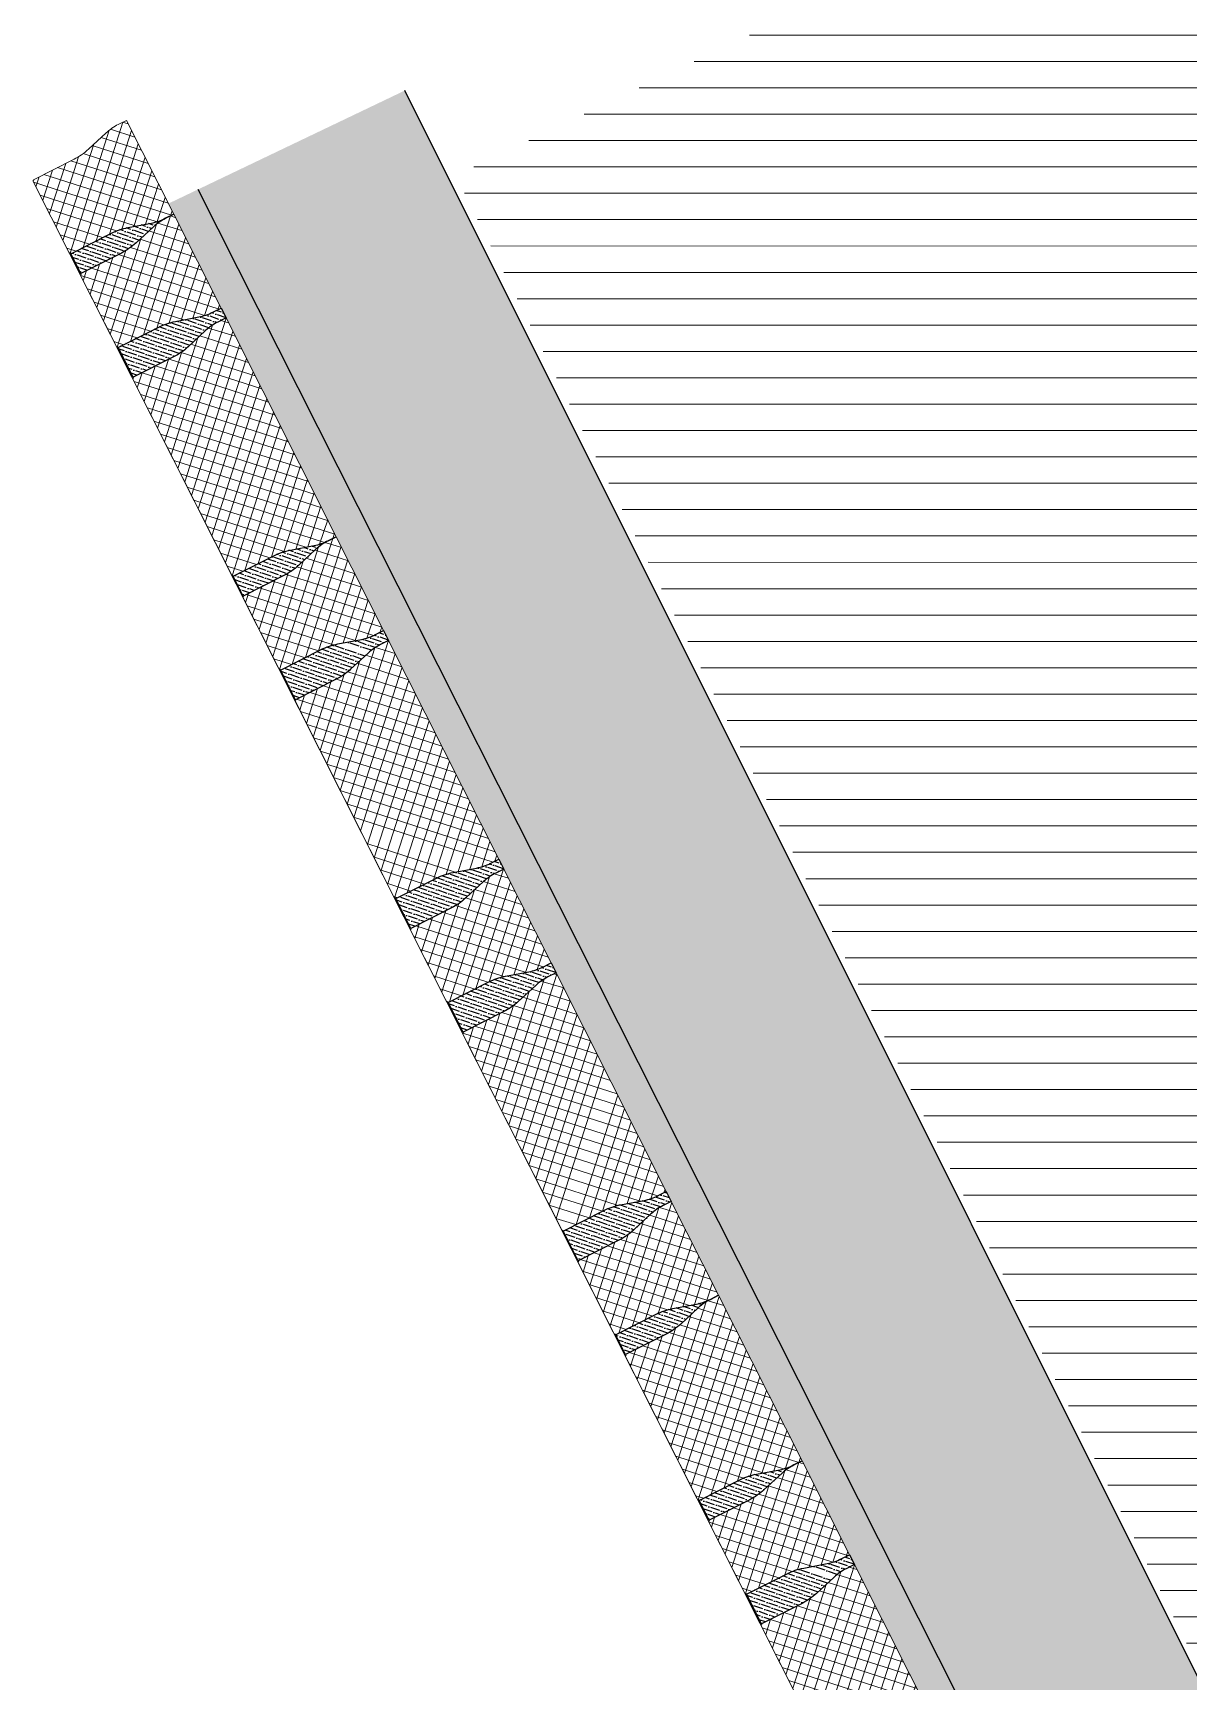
# Model space of a CAD drawing. Header units: metres. Extents: x 678805 to 1359287, y 2747329 to 5497370.
# Drawn here: x 679472.18 to 679473.224, y 2747461.242 to 2747462.731 of the extents above; entities that cross this region are included whole.
import ezdxf

# ---------------------------------------------------------------- set-up
doc = ezdxf.new("R2010")
doc.units = ezdxf.units.M
doc.layers.add('02-L-Waterfeatures 01', color=7, linetype='Continuous', true_color=0x4da6ff)
doc.layers.add('XREF_MON_WATERFEATURE$0$EIT_3 TR sorra', color=7, linetype='Continuous', true_color=0xd8ceb0)
doc.layers.add('XREF_MON_WATERFEATURE$0$-aux', color=50, linetype='Continuous', plot=False)
doc.layers.add('XREF_MON_WATERFEATURE$0$00_Aux', color=6, linetype='Continuous', plot=False)
for name, color, linetype, lineweight in [('XREF_MON_WATERFEATURE$0$02-L-seccionat', 6, 'Continuous', 5), ('XREF_MON_WATERFEATURE$0$3-TR Formigó', 252, 'Continuous', 0), ('XREF_MON_WATERFEATURE$0$3-TR terra compactada', 45, 'Continuous', 0)]:
    doc.layers.add(name, color=color, linetype=linetype, lineweight=lineweight)
doc.layers.add('XREF_MON_WATERFEATURE$0$3-TR tot_u', color=7, linetype='Continuous', lineweight=5, true_color=0x787878)
pattern_1 = [(45.62835957409077, (4.446994476951659, -70.78342585964128), (0.001737188201121671, 0.006656422095088779), [0.00853281250000006, -0.001706562500000013, 0, -0.001706562500000013])]
pattern_2 = [(46.64256028434324, (-13.61517175892368, 29.9016847894527), (-0.006925483204035271, 0.006539365977724854), []), (136.6425602843432, (-13.61517175892368, 29.9016847894527), (-0.006539365977724854, -0.00692548320403527), [])]
pattern_3 = [(45.62835957409077, (5.707773546222597, -70.7571079172194), (0.001737188201121671, 0.006656422095088779), [0.00853281250000006, -0.001706562500000013, 0, -0.001706562500000013])]
pattern_4 = [(46.64256028434324, (-12.35439269151539, 29.92800273234025), (-0.006925483204035271, 0.006539365977724854), []), (136.6425602843432, (-12.35439269151539, 29.92800273234025), (-0.006539365977724854, -0.00692548320403527), [])]
pattern_5 = [(45.62835957409077, (5.381644763518125, -70.76391550479457), (0.001737188201121671, 0.006656422095088779), [0.00853281250000006, -0.001706562500000013, 0, -0.001706562500000013])]

# ---------------------------------------------------------------- blocks, each defined once
blk = doc.blocks.new('XREF_MON_WATERFEATURE$0$View P3')
at = {"layer": 'XREF_MON_WATERFEATURE$0$3-TR Formigó'}
h = blk.add_hatch(dxfattribs=at)
h.set_pattern_fill('ANSI37', color=256, scale=0.002999999999999995, angle=-16.63348232587779, style=0)
h.set_pattern_definition(pattern_4)
edge = h.paths.add_edge_path()
edge.add_line((33.39829118270427, 0.0530578731559217), (33.3981201434508, 0.06125186663120985))
edge.add_arc((33.34971313131973, 0.06024142121896148), 0.04841755810819959, 1.195815851060881, 17.19483497744947)
edge.add_line((33.39596666675061, 0.07455471297726035), (33.38958849571645, 0.0951658277772367))
edge.add_arc((33.44417901802808, 0.1120590176433325), 0.05714459814255105, 181.1958091791368, 197.1948283054196, ccw=False)
edge.add_line((33.38704686565325, 0.1108664507046342), (33.38618860673159, 0.1519827670417726))
edge.add_line((33.38618860626593, 0.1519827670417726), (33.38539157481864, 0.1519661305937916))
edge.add_line((33.3853915752843, 0.1519661308266222), (33.38537395885214, 0.152810022002086))
edge.add_line((33.38537395978346, 0.1528100217692554), (33.18584597529843, 0.1486450922675431))
edge.add_line((33.18584597436711, 0.1486450922675431), (33.18586358893663, 0.1478011994622648))
edge.add_line((33.1858635880053, 0.1478011994622648), (33.185066557955, 0.1477845655754209))
edge.add_line((33.185066557955, 0.1477845655754209), (33.18592481687665, 0.1066682462114841))
edge.add_arc((33.12879266915843, 0.105475673917681), 0.05714459434558003, -14.803204690609618, 1.1958144356726166, ccw=False)
edge.add_line((33.18404058273882, 0.0908752391114831), (33.17852806299925, 0.07001591427251697))
edge.add_arc((33.22533859638497, 0.05764523893594742), 0.04841755507899834, 165.1967976620946, 181.1958167884833)
edge.add_line((33.17693158658221, 0.05663479235954583), (33.17710262676701, 0.04844079888425767))
edge.add_line((33.17710262630135, 0.04844079911708832), (33.39829118270427, 0.0530578731559217))
h = blk.add_hatch(dxfattribs=at)
h.set_pattern_fill('ANSI37', color=256, scale=0.002999999999999995, angle=-16.63348232587779, style=0)
h.set_pattern_definition(pattern_4)
edge = h.paths.add_edge_path()
edge.add_line((33.50323140760884, 0.05524838692508638), (33.50306036835536, 0.06344238040037453))
edge.add_arc((33.4546533501707, 0.0624319352209568), 0.04841756306287881, 1.195814901919702, 17.19483402830773)
edge.add_line((33.50090689072385, 0.07674522791057825), (33.49452872015536, 0.09735634247772396))
edge.add_arc((33.54911923827603, 0.1142495339736342), 0.05714459345522763, 181.1958116392547, 197.194830765538, ccw=False)
edge.add_line((33.49198709009215, 0.1130569642409682), (33.49112883210182, 0.1541732805781066))
edge.add_line((33.49112883256748, 0.1541732805781066), (33.49033179972321, 0.154156643897295))
edge.add_line((33.49033179972321, 0.154156643897295), (33.49031418515369, 0.1550005367025733))
edge.add_line((33.49031418468803, 0.1550005367025733), (33.41703235358, 0.1534708573017269))
edge.add_line((33.41703235404566, 0.1534708570688963), (33.41704996861517, 0.1526269644964486))
edge.add_line((33.41704996861517, 0.1526269647292793), (33.41625293716788, 0.1526103308424354))
edge.add_line((33.41625293716788, 0.1526103308424354), (33.41711119702086, 0.1114940103143454))
edge.add_arc((33.35997905768454, 0.11030144081451), 0.05714458457611724, -14.803207548653575, 1.1958115776296268, ccw=False)
edge.add_line((33.4152269619517, 0.09570100624114275), (33.40971444221213, 0.07484168000519276))
edge.add_arc((33.45652497094125, 0.06247100699692965), 0.04841755072760339, 165.1967990416271, 181.1958181680151)
edge.add_line((33.40811796719208, 0.06146055925637484), (33.40828900877386, 0.05326656578108668))
edge.add_line((33.40828900691122, 0.05326656578108668), (33.50323140760884, 0.05524838692508636))
h = blk.add_hatch(dxfattribs=at)
h.set_pattern_fill('ANSI37', color=256, scale=0.002999999999999995, angle=-16.63348232587779, style=0)
h.set_pattern_definition([(46.64256028434324, (-12.25945028616115, 29.92998455278575), (-0.006925483204035271, 0.006539365977724854), []), (136.6425602843432, (-12.25945028616115, 29.92998455278575), (-0.006539365977724854, -0.00692548320403527), [])])
edge = h.paths.add_edge_path()
edge.add_line((33.59817381342873, 0.05723020760342479), (33.59800277417526, 0.06542420107871294))
edge.add_arc((33.54959575552493, 0.06441375613212585), 0.04841756306287881, 1.195814901919702, 17.19483402830773)
edge.add_line((33.59584929607809, 0.0787270488217473), (33.58947112504393, 0.09933816315606236))
edge.add_arc((33.6440616431646, 0.1162313530221581), 0.05714459318787183, 181.1958099833261, 197.1948291096093, ccw=False)
edge.add_line((33.58692949544638, 0.115038784686476), (33.58607123699039, 0.1561551014892757))
edge.add_line((33.58607123699039, 0.1561551014892757), (33.58527420461178, 0.1561384648084641))
edge.add_line((33.58527420461178, 0.1561384648084641), (33.58525659004226, 0.1569823571480811))
edge.add_line((33.5852565895766, 0.1569823569152504), (33.51197475893423, 0.1554526777472347))
edge.add_line((33.51197475939989, 0.1554526779800653), (33.51199237396941, 0.1546087856404483))
edge.add_line((33.51199237350374, 0.1546087856404483), (33.51119534159079, 0.1545921517536044))
edge.add_line((33.51119534205645, 0.1545921517536044), (33.51205360190943, 0.1134758312255144))
edge.add_arc((33.45492146210745, 0.112283262424171), 0.05714458540675969, -14.803207449288323, 1.1958116769939124, ccw=False)
edge.add_line((33.51016936730593, 0.09768282668665051), (33.50465684756637, 0.07682350068353117))
edge.add_arc((33.55146737769246, 0.06445282604545355), 0.04841755258708508, 165.1967973102731, 181.195816436661)
edge.add_line((33.50306036975235, 0.0634423797018826), (33.50323141133413, 0.05524838645942509))
edge.add_line((33.50323141133413, 0.05524838622659445), (33.59817381249741, 0.05723020737059414))
h = blk.add_hatch(dxfattribs=at)
h.set_pattern_fill('ANSI37', color=256, scale=0.002999999999999995, angle=-16.63348232587779, style=0)
h.set_pattern_definition(pattern_2)
edge = h.paths.add_edge_path()
edge.add_line((32.50484942877665, 0.03440769203007221), (32.50467838812619, 0.04260168690234423))
edge.add_arc((32.45627137226984, 0.04159123823046684), 0.04841756029447129, 1.195819443484137, 17.19483856987254)
edge.add_line((32.50252491049469, 0.05590453371405602), (32.49614673992619, 0.07651565060950816))
edge.add_arc((32.55073724873364, 0.09340883698314428), 0.05714458383694092, 181.1958098017444, 197.1948289280276, ccw=False)
edge.add_line((32.49360511079431, 0.0922162695787847), (32.49274685140699, 0.1333325877785683))
edge.add_line((32.49274685094133, 0.1333325882442296), (32.49194981902838, 0.1333159527275711))
edge.add_line((32.49194981902838, 0.1333159524947405), (32.49193220445886, 0.1341598439030349))
edge.add_line((32.49193220445886, 0.1341598434373736), (32.41865037288517, 0.132630163570866))
edge.add_line((32.41865037288517, 0.1326301633380353), (32.41866798885167, 0.1317862709984183))
edge.add_line((32.41866798885167, 0.1317862714640796), (32.41787095647305, 0.1317696373444051))
edge.add_line((32.41787095647305, 0.1317696371115744), (32.41872921492904, 0.09065331821329892))
edge.add_arc((32.36159706115723, 0.08946074545383453), 0.05714459932941345, -14.803204094424188, 1.1958150318575917, ccw=False)
edge.add_line((32.41684497985989, 0.07486031018197536), (32.41133246105164, 0.0540009867399931))
edge.add_arc((32.45814299723133, 0.04163031140342355), 0.04841755674027613, 165.1967978966429, 181.1958170230314)
edge.add_line((32.40973598416895, 0.04061986412853003), (32.40990702435374, 0.03242587181739509))
edge.add_line((32.40990702435374, 0.03242587205022573), (32.50484942877665, 0.03440769203007221))
h = blk.add_hatch(dxfattribs=at)
h.set_pattern_fill('ANSI37', color=256, scale=0.002999999999999995, angle=-16.63348232587779, style=0)
h.set_pattern_definition(pattern_2)
edge = h.paths.add_edge_path()
edge.add_line((32.73603580705822, 0.03923344751819968), (32.73586476687342, 0.04742744262330234))
edge.add_arc((32.68745775800198, 0.0464169979095459), 0.04841755371194788, 1.195814687609805, 17.19483381399773)
edge.add_line((32.73371129017323, 0.06073028780519962), (32.72733311960474, 0.08134140376932919))
edge.add_arc((32.78192363446578, 0.0982345980592072), 0.05714459151260317, 181.1958153532069, 197.1948344794894, ccw=False)
edge.add_line((32.72479148861021, 0.09704202460125089), (32.72393323061988, 0.1381583428010345))
edge.add_line((32.72393323061988, 0.1381583428010345), (32.72313619824126, 0.1381417065858841))
edge.add_line((32.7231361977756, 0.1381417065858841), (32.72311858227476, 0.1389855993911624))
edge.add_line((32.72311858367175, 0.1389855998568237), (32.52359059965238, 0.1348206701222807))
edge.add_line((32.52359059965238, 0.1348206694237888), (32.52360821561888, 0.133976774290204))
edge.add_line((32.52360821468756, 0.1339767747558653), (32.52281118137762, 0.1339601411018521))
edge.add_line((32.52281118137762, 0.1339601408690214), (32.5236694412306, 0.09284382173791528))
edge.add_arc((32.46653729397804, 0.09165124944411218), 0.05714459268430222, -14.80320488933819, 1.1958142369442726, ccw=False)
edge.add_line((32.52178520616144, 0.07705081533640623), (32.51627268642187, 0.0561914904974401))
edge.add_arc((32.56308321701363, 0.04382081562653184), 0.04841755258708508, 165.1967973102732, 181.195816436661)
edge.add_line((32.51467620953918, 0.04281036928296089), (32.51484725018963, 0.03461637627333403))
edge.add_line((32.51484725018963, 0.03461637627333403), (32.73603580705822, 0.03923344751819968))
h = blk.add_hatch(dxfattribs=at)
h.set_pattern_fill('ANSI37', color=256, scale=0.002999999999999995, angle=-16.63348232587779, style=0)
h.set_pattern_definition(pattern_4)
edge = h.paths.add_edge_path()
edge.add_line((32.84097602125257, 0.04142452450469136), (32.84080498153344, 0.04961851728148758))
edge.add_arc((32.79239796055481, 0.04860807256773114), 0.04841756471443855, 1.195814585539368, 17.19483371192722)
edge.add_line((32.83865150343627, 0.06292136572301388), (32.83227333240211, 0.08353248075582087))
edge.add_arc((32.88686384866014, 0.1004256699234247), 0.05714459153631889, 181.1958102513891, 197.1948293776705, ccw=False)
edge.add_line((32.82973170280457, 0.09923310251906514), (32.82887344341725, 0.1403494190890342))
edge.add_line((32.82887344295159, 0.1403494186233729), (32.82807641103864, 0.1403327826410532))
edge.add_line((32.8280764115043, 0.1403327826410532), (32.82805879693478, 0.1411766752135009))
edge.add_line((32.82805879693478, 0.1411766749806702), (32.75477696582675, 0.1396469953469932))
edge.add_line((32.75477696582675, 0.1396469953469932), (32.75479458086193, 0.1388031025417149))
edge.add_line((32.75479458086193, 0.1388031025417149), (32.75399754894897, 0.1387864700518548))
edge.add_line((32.75399754894897, 0.1387864700518548), (32.75485580880195, 0.0976701476611197))
edge.add_arc((32.6977236722596, 0.09647757513448596), 0.05714458168779606, -14.803204515400125, 1.195814610882394, ccw=False)
edge.add_line((32.75297157419845, 0.08187714405357838), (32.74745905492455, 0.06101781758479774))
edge.add_arc((32.79426958411932, 0.04864713829010725), 0.04841755152041933, 165.1967911780181, 181.1958103044061)
edge.add_line((32.74586257617921, 0.04763669706881046), (32.74603361869231, 0.0394427040591836))
edge.add_line((32.74603361915797, 0.0394427040591836), (32.84097602032125, 0.04142452473752201))
h = blk.add_hatch(dxfattribs=at)
h.set_pattern_fill('ANSI37', color=256, scale=0.002999999999999995, angle=-16.63348232587779, style=0)
h.set_pattern_definition(pattern_4)
edge = h.paths.add_edge_path()
edge.add_line((33.07216239953414, 0.04625028558075428), (33.071991359815, 0.0544442783575505))
edge.add_arc((33.02358434442431, 0.05343383317813277), 0.04841756058553565, 1.195815376490367, 17.19483450287982)
edge.add_line((33.06983788311481, 0.06774712493643165), (33.06345971254632, 0.08835824183188379))
edge.add_arc((33.11805022880435, 0.1052514314651489), 0.05714459071053563, 181.1958103854207, 197.1948295117032, ccw=False)
edge.add_line((33.06091808341444, 0.1040588631294668), (33.06005982356146, 0.145175180863589))
edge.add_line((33.06005982356146, 0.1451751813292503), (33.05926279304549, 0.1451585437171161))
edge.add_line((33.05926279304549, 0.1451585432514548), (33.05924517661333, 0.1460024351254106))
edge.add_line((33.05924517661333, 0.1460024353582412), (32.85971719259396, 0.1418375053908676))
edge.add_line((32.85971719305962, 0.1418375051580369), (32.8597348080948, 0.1409936128184199))
edge.add_line((32.85973480762914, 0.1409936128184199), (32.85893777571619, 0.1409769775345922))
edge.add_line((32.85893777571619, 0.1409769775345922), (32.8597960351035, 0.09986065933480859))
edge.add_arc((32.8026638859883, 0.09866808401420712), 0.05714459477980752, -14.803201259901527, 1.195817866381617, ccw=False)
edge.add_line((32.85791180050001, 0.08406765200197697), (32.85239927982911, 0.06320832739584148))
edge.add_arc((32.8992098136805, 0.05083765229210258), 0.04841755507899834, 165.1967976620946, 181.1958167884833)
edge.add_line((32.85080280341208, 0.04982720594853163), (32.85097384359688, 0.04163321247324347))
edge.add_line((32.85097384313121, 0.04163321247324347), (33.0721623999998, 0.04625028581358492))
h = blk.add_hatch(dxfattribs=at)
h.set_pattern_fill('ANSI37', color=256, scale=0.002999999999999995, angle=-16.63348232587779, style=0)
h.set_pattern_definition(pattern_4)
edge = h.paths.add_edge_path()
edge.add_line((33.17710262490436, 0.04844080051407218), (33.17693158658221, 0.05663479375652969))
edge.add_arc((33.12852456606925, 0.05562434531748295), 0.04841756524915045, 1.195818494342652, 17.19483762073048)
edge.add_line((33.17477810848504, 0.0699376417323947), (33.16839993745089, 0.09054875653237104))
edge.add_arc((33.22299045324326, 0.1074419408105314), 0.05714458908269203, 181.1958055516658, 197.1948246779475, ccw=False)
edge.add_line((33.16585830878466, 0.1062493771314621), (33.16500004893169, 0.1473656941670924))
edge.add_line((33.16500004939735, 0.1473656943999231), (33.16420301701874, 0.1473490579519421))
edge.add_line((33.16420301701874, 0.1473490577191114), (33.16418540244922, 0.1481929500587285))
edge.add_line((33.16418540431187, 0.1481929505243897), (33.09090357366949, 0.146663271356374))
edge.add_line((33.09090357180685, 0.1466632708907127), (33.09092118684202, 0.1458193771541119))
edge.add_line((33.09092118684202, 0.1458193771541119), (33.09012415446341, 0.1458027444314212))
edge.add_line((33.09012415446341, 0.1458027446642518), (33.09098241478205, 0.1046864234376699))
edge.add_arc((33.03385027684271, 0.1034938541706651), 0.05714458291483945, -14.803207747382089, 1.195811378901226, ccw=False)
edge.add_line((33.08909817924723, 0.0888934195972979), (33.08358565997332, 0.06803409289568663))
edge.add_arc((33.13039618823677, 0.05566341476514935), 0.04841755132221526, 165.1967931439203, 181.1958122703083)
edge.add_line((33.0819891821593, 0.05465297214686871), (33.08216022327542, 0.04645897913724184))
edge.add_line((33.08216022374108, 0.04645897913724184), (33.17710262537003, 0.04844080028124154))
h = blk.add_hatch(dxfattribs=at)
h.set_pattern_fill('ANSI37', color=256, scale=0.002999999999999995, angle=-16.63348232587779, style=0)
h.set_pattern_definition(pattern_2)
edge = h.paths.add_edge_path()
edge.add_line((32.13751211483032, 0.02673993073403835), (32.13734107557684, 0.03493392420932651))
edge.add_arc((32.08893406204879, 0.03392347879707813), 0.04841755810819959, 1.195815851060881, 17.19483497744947)
edge.add_line((32.13518759794533, 0.04823677055537701), (32.12880942691118, 0.06884788535535336))
edge.add_arc((32.18339995061979, 0.08574107405729592), 0.05714459787519533, 181.1958075232083, 197.1948266494911, ccw=False)
edge.add_line((32.12626779824495, 0.08454850828275084), (32.1254095393233, 0.1256648246198893))
edge.add_line((32.12540953885764, 0.1256648246198893), (32.12461250741035, 0.1256481879390776))
edge.add_line((32.12461250834167, 0.1256481879390776), (32.12459489144385, 0.1264920793473721))
edge.add_line((32.12459489190951, 0.1264920793473721), (31.92506690789014, 0.1223271498456597))
edge.add_line((31.92506690695882, 0.1223271498456597), (31.92508452106267, 0.1214832570403814))
edge.add_line((31.92508452059701, 0.1214832570403814), (31.92428749008104, 0.1214666231535375))
edge.add_line((31.9242874905467, 0.1214666231535375), (31.92514574946836, 0.08035030402243137))
edge.add_arc((31.86801359942183, 0.07915772800333798), 0.05714459561044998, -14.80320116053639, 1.1958179657456185, ccw=False)
edge.add_line((31.9232615143992, 0.06455729668959975), (31.91774899419397, 0.04369797208346426))
edge.add_arc((31.96455952851102, 0.03132729651406407), 0.04841755507899834, 165.1967976620946, 181.1958167884833)
edge.add_line((31.91615251963958, 0.03031685063615441), (31.91632355982438, 0.02212285716086626))
edge.add_line((31.91632355842739, 0.02212285669520497), (32.13751211483032, 0.02673993073403834))
h = blk.add_hatch(dxfattribs=at)
h.set_pattern_fill('ANSI37', color=256, scale=0.002999999999999995, angle=-16.63348232587779, style=0)
h.set_pattern_definition(pattern_2)
edge = h.paths.add_edge_path()
edge.add_line((32.24245234159753, 0.02893044427037239), (32.24228130234405, 0.03712443821132183))
edge.add_arc((32.19387428322807, 0.0361139914020896), 0.04841756250445133, 1.195817014511727, 17.194836140901)
edge.add_line((32.2401278228499, 0.05042728548869491), (32.2337496522814, 0.07103840005584061))
edge.add_arc((32.28834017086774, 0.0879315915517509), 0.05714459345522763, 181.1958116392547, 197.194830765538, ccw=False)
edge.add_line((32.2312080222182, 0.08673902181908488), (32.23034976376221, 0.1278553381562233))
edge.add_line((32.23034976422787, 0.1278553381562233), (32.22955273231491, 0.1278387019410729))
edge.add_line((32.22955273278058, 0.1278387024067342), (32.2295351177454, 0.1286825947463512))
edge.add_line((32.2295351177454, 0.12868259428069), (32.15625328710303, 0.1271529148798436))
edge.add_line((32.15625328663737, 0.1271529151126742), (32.15627090120688, 0.1263090227730572))
edge.add_line((32.15627090120688, 0.1263090227730572), (32.15547386929393, 0.1262923886533827))
edge.add_line((32.15547386929393, 0.126292388420552), (32.15633212961257, 0.08517606789246202))
edge.add_arc((32.09919999027625, 0.08398349862545729), 0.05714458457611724, -14.803207548653575, 1.1958115776296268, ccw=False)
edge.add_line((32.15444789407775, 0.06938306428492069), (32.14893537433818, 0.04852373781614006))
edge.add_arc((32.19574590167031, 0.03615306131541729), 0.04841755029336892, 165.1967949925473, 181.1958141189365)
edge.add_line((32.14733889698982, 0.03514261683449149), (32.1475099385716, 0.02694862335920334))
edge.add_line((32.1475099385716, 0.02694862335920334), (32.24245234020054, 0.02893044427037239))
h = blk.add_hatch(dxfattribs=at)
h.set_pattern_fill('ANSI37', color=256, scale=0.002999999999999995, angle=-16.63348232587779, style=0)
h.set_pattern_definition(pattern_2)
edge = h.paths.add_edge_path()
edge.add_line((32.4099070248194, 0.03242587950080633), (32.40973598323762, 0.04061987320892513))
edge.add_arc((32.36132896412164, 0.03960943478159606), 0.04841756364501541, 1.195806767932545, 17.1948258943204)
edge.add_line((32.40758250793442, 0.05392272118479013), (32.40120433736593, 0.07453383598476648))
edge.add_arc((32.45579485362396, 0.09142702678218484), 0.05714459180367469, 181.1958119073178, 197.1948310335993, ccw=False)
edge.add_line((32.39866270776838, 0.09023445704951882), (32.39780444744974, 0.1313507740851492))
edge.add_line((32.39780444651842, 0.1313507738523185), (32.39700741507113, 0.1313341378699988))
edge.add_line((32.39700741553679, 0.1313341381028295), (32.39698980096728, 0.1321780295111239))
edge.add_line((32.39698980050161, 0.1321780295111239), (32.25119568826631, 0.1291347364895046))
edge.add_line((32.25119568826631, 0.1291347364895046), (32.25121330562979, 0.1282908420544118))
edge.add_line((32.25121330562979, 0.1282908422872424), (32.25041627278551, 0.1282742095645517))
edge.add_line((32.25041627325118, 0.1282742093317211), (32.25127453217283, 0.08715788903646171))
edge.add_arc((32.19414238957688, 0.08596531767398119), 0.05714458770046881, -14.803205485523677, 1.1958136407591837, ccw=False)
edge.add_line((32.24939029710367, 0.07136488426476717), (32.24387777876109, 0.05050555733032525))
edge.add_arc((32.29068830236793, 0.03813487780280411), 0.04841754653658602, 165.1967904743723, 181.195809600761)
edge.add_line((32.24228130001575, 0.03712443774566054), (32.24245233973488, 0.02893044427037239))
edge.add_line((32.24245234159753, 0.02893044427037239), (32.40990702621639, 0.03242587926797567))
at = {"layer": 'XREF_MON_WATERFEATURE$0$3-TR terra compactada'}
h = blk.add_hatch(dxfattribs=at)
h.set_pattern_fill('LINE', color=256, scale=0.007499999999999993, angle=-115.5575462493651, style=0)
h.set_pattern_definition([(244.4424537506349, (0, 0), (0.02148250488437958, -0.01027312708685177), [])])
h.paths.add_polyline_path([(33.4248187597841, -5.638298667035997), (33.42481875838712, -0.1896367226727307), (28.93739090207964, -0.2614927883259952), (28.93739993590862, -1.000565177295357), (26.21110249822959, -1.000591947464272), (26.21110249822959, -1.651717793662101), (20.74110249662772, -1.651717793662101), (20.74110249662772, -2.302507082698867), (15.27390249632299, -2.302507082931697), (15.27390249632299, -2.874289605300874), (9.8067024955526, -2.874289605068043), (9.80670249601826, -3.413715920876712), (9.806702496483922, -3.446072121150792), (3.53409162349999, -3.446072127204388), (3.534091622568667, -3.096072127111256), (4.285132287070155, -3.096072127576917), (4.285132286138833, -1.800471624359488), (3.985760098788887, -1.800471624359488), (2.185761064756662, -2.371778391767293), (2.185761065222323, -3.004299982450902), (1.234718102961779, -3.004299982450902), (1.234718103893101, -2.475620665121824), (0.8597663398832083, -2.475620665121824), (-0.9858305351808667, -2.439915189519525), (-0.9858305337838829, -5.63829866820015)])
at = {"layer": 'XREF_MON_WATERFEATURE$0$3-TR tot_u'}
h = blk.add_hatch(dxfattribs=at)
h.set_pattern_fill('AR-CONC', color=256, scale=0.0002499999999999994, angle=91.91934116583097)
h.set_pattern_definition([(160.1953837760519, (-14.87595083843917, 29.87536740722135), (-0.0119837746119465, 0.04412166021482605), [0.004762499999999986, -0.05238749999999983]), (105.1953837760519, (-14.87595083843917, 29.87536740722135), (-0.04178600144816524, -0.02475845587119366), [0.003809999999999994, -0.04191014604249986]), (210.6468284760519, (-14.87694948306307, 29.87904419982806), (-0.05376977419134094, 0.01936320490299296), [0.004047502199999987, -0.04452256114999988]), (156.3795837760519, (-14.88787005329505, 29.87098308117129), (-0.0135312515850268, 0.06723182256086181), [0.007143749999999988, -0.07858124999999982]), (206.8309413860518, (-14.88899766234681, 29.87658572476357), (-0.07854296077849858, 0.03434791022805), [0.006071255784999983, -0.06678390203999975]), (101.3795349460517, (-14.88787005329505, 29.87098308117129), (-0.07854296077680155, 0.03434791023226338), [0.005714991767499985, -0.06286493297999977]), (131.1953837760519, (-14.88708241237327, 29.87803876819089), (0.01090932689886972, 0.04439938047566896), [0.00476249999999999, -0.05238749999999991]), (76.19538377605198, (-14.88708241237327, 29.87803876819089), (-0.0485499251591669, -0.001395838564910525), [0.003809999999999987, -0.04190999999999984]), (181.6468287760519, (-14.88617330184206, 29.88173871766776), (-0.03764059845417714, 0.04300354174939007), [0.004047502199999986, -0.04452248439999987]), (147.6953837760519, (-14.87595083843917, 29.87536740722135), (-0.02010573042285681, -0.006572897646275202), [0, -0.04140199999999989, 0, -0.0425449999999999, 0, -0.04206874999999989]), (117.695383776052, (-14.87595083843917, 29.87536740722135), (-0.02927230345916967, 0.007031762190182644), [0, -0.0242569999999999, 0, -0.04044949999999987, 0, -0.01603374999999994]), (77.69538377605198, (-14.87106231460348, 29.86207748344168), (-0.01035809753838954, 0.03230807276401995), [0, -0.01587499999999994, 0, -0.04952999999999987, 0, -0.06572249999999975]), (67.695383776052, (-14.86887015076354, 29.85611787624657), (-0.01875020766058859, 0.03256113118746497), [0, -0.02063749999999998, 0, -0.03289299999999997, 0, -0.04667249999999996])])
h.paths.add_polyline_path([(28.93739090207964, -0.2614927883259952), (33.51394939376041, -0.1813467321917415), (33.5139493951574, 0.02569364104419947), (28.93739090114832, -0.07036335486918688)])
at = {"layer": 'XREF_MON_WATERFEATURE$0$EIT_3 TR sorra'}
h = blk.add_hatch(dxfattribs=at)
h.set_pattern_fill('ANSI36', color=256, scale=0.001075000000000008, angle=0.6283595740907931, style=0, double=1)
h.set_pattern_definition(pattern_3)
edge = h.paths.add_edge_path()
edge.add_line((33.40828907862306, 0.05326306819915771), (33.39829125907272, 0.05305437510833144))
edge.add_line((33.39829125860706, 0.05305437510833144), (33.39812021609396, 0.06124836904928088))
edge.add_arc((33.34971320908517, 0.06023792922496796), 0.04841755208493096, 1.195808982732026, 17.19482810884385)
edge.add_line((33.39596674125642, 0.07455121399834752), (33.38958857068792, 0.09516233392059803))
edge.add_arc((33.44417908182368, 0.1120555221568793), 0.05714458575608447, 181.1958111896422, 197.1948303158609, ccw=False)
edge.add_line((33.3870469420217, 0.1108629531227052), (33.38618860952556, 0.1519827672746032))
edge.add_line((33.38618860859424, 0.1519827675074339), (33.41625293763354, 0.1526103275828063))
edge.add_line((33.41625293763354, 0.1526103275828063), (33.41711126919836, 0.111490513663739))
edge.add_arc((33.35997912008315, 0.1102979429997504), 0.05714459454368483, -14.803206356295675, 1.1958127700144132, ccw=False)
edge.add_line((33.41522703459486, 0.09569750656373799), (33.4097145171836, 0.07483818312175572))
edge.add_arc((33.45652503892779, 0.06246750289574265), 0.04841754590467925, 165.1967883912831, 181.1958075174962)
edge.add_line((33.40811803704128, 0.06145706446841359), (33.4082890781574, 0.05326306843198836))
edge.add_line((33.40828907862306, 0.05326306819915771), (33.39829125907272, 0.05305437510833144))
h = blk.add_hatch(dxfattribs=at)
h.set_pattern_fill('ANSI36', color=256, scale=0.001075000000000008, angle=0.6283595740907931, style=0, double=1)
h.set_pattern_definition(pattern_3)
edge = h.paths.add_edge_path()
edge.add_line((33.50323148444295, 0.05524488957598805), (33.50306044146419, 0.06343888281844556))
edge.add_arc((33.45465342793614, 0.06242844043299556), 0.04841755840009813, 1.195811784205376, 17.19483091031766)
edge.add_line((33.50090696522966, 0.076741729862988), (33.49452879512683, 0.09735284908674657))
edge.add_arc((33.54911931185052, 0.1142460363917053), 0.05714459126918439, 181.1958085954925, 197.1948277217116, ccw=False)
edge.add_line((33.49198716599494, 0.1130534699186683), (33.49112883443013, 0.1541732819750905))
edge.add_line((33.49112883443013, 0.1541732819750905), (33.51119534252211, 0.154592148726806))
edge.add_line((33.51119534252211, 0.1545921484939754), (33.51205367315561, 0.1134723341092467))
edge.add_arc((33.45492153381929, 0.1122797646094114), 0.05714458457601804, -14.803207548667274, 1.1958115776438945, ccw=False)
edge.add_line((33.51016943715513, 0.09767933003604412), (33.50465691881254, 0.07682000542990863))
edge.add_arc((33.55146744521335, 0.064449324272573), 0.04841754922723478, 165.1967888603805, 181.1958079865932)
edge.add_line((33.50306044053286, 0.06343888537958264), (33.50323148397729, 0.05524488864466548))
h = blk.add_hatch(dxfattribs=at)
h.set_pattern_fill('ANSI36', color=256, scale=0.001075000000000008, angle=0.6283595740907931, style=0, double=1)
h.set_pattern_definition([(45.62835957409077, (5.045518157538027, -70.77093178126961), (0.001737188201121671, 0.006656422095088779), [0.00853281250000006, -0.001706562500000013, 0, -0.001706562500000013])])
edge = h.paths.add_edge_path()
edge.add_line((32.74603369040415, 0.03943920694291592), (32.73603587085381, 0.03923051315359771))
edge.add_line((32.73603587038815, 0.03923051292076707), (32.73586482834071, 0.04742450686171651))
edge.add_arc((32.68745782319456, 0.04641406517475843), 0.04841754987495065, 1.195811411704588, 17.19483053781555)
edge.add_line((32.73371135350317, 0.06072735134512186), (32.72733318293467, 0.08133847126737237))
edge.add_arc((32.78192369826138, 0.09823166020214558), 0.05714459071076367, 181.1958103854527, 197.1948295116709, ccw=False)
edge.add_line((32.72479155287147, 0.09703909209929407), (32.72393322084099, 0.1381589060183614))
edge.add_line((32.72393322084099, 0.1381589057855308), (32.7539975498803, 0.1387864656280726))
edge.add_line((32.75399754941463, 0.1387864663265646), (32.75485588051379, 0.09766665124334395))
edge.add_arc((32.69772373931482, 0.096474080812186), 0.05714458706793828, -14.803207250573507, 1.1958118757365241, ccw=False)
edge.add_line((32.75297164544463, 0.08187364600598812), (32.74745912756771, 0.06101432163268328))
edge.add_arc((32.79426965210587, 0.0486436455976218), 0.04841754697134475, 165.196794523539, 181.1958136497519)
edge.add_line((32.74586264975369, 0.04763320228084922), (32.74603368993849, 0.03943920717574656))
edge.add_line((32.74603369040415, 0.03943920694291592), (32.73603587085381, 0.03923051315359771))
h = blk.add_hatch(dxfattribs=at)
h.set_pattern_fill('ANSI36', color=256, scale=0.001075000000000008, angle=0.6283595740907931, style=0, double=1)
h.set_pattern_definition([(45.62835957409077, (5.150458382908255, -70.76874126680195), (0.001737188201121671, 0.006656422095088779), [0.00853281250000006, -0.001706562500000013, 0, -0.001706562500000013])])
edge = h.paths.add_edge_path()
edge.add_line((32.85097391577438, 0.04162971954792738), (32.84097609575838, 0.04142102645710111))
edge.add_line((32.84097609575838, 0.04142102645710111), (32.84080505324528, 0.04961502039805055))
edge.add_arc((32.79239804763347, 0.04860458197072148), 0.04841755016601548, 1.195807344709979, 17.19482647082199)
edge.add_line((32.83865157840773, 0.0629178648814559), (32.83227340783924, 0.08352898550219834))
edge.add_arc((32.88686391757801, 0.1004221742041409), 0.057144584930308, 181.1958113236737, 197.1948304498915, ccw=False)
edge.add_line((32.82973177917302, 0.09922960447147489), (32.82887344714254, 0.1403494186233729))
edge.add_line((32.82887344714254, 0.1403494186233729), (32.85893777664751, 0.1409769791644067))
edge.add_line((32.85893777664751, 0.1409769793972373), (32.85979610681534, 0.09985716408118606))
edge.add_arc((32.80266396235675, 0.09866459062322974), 0.05714458916344344, -14.80320362113639, 1.1958155051743233, ccw=False)
edge.add_line((32.8579118703492, 0.08406415861099958), (32.85239935200661, 0.06320483470335603))
edge.add_arc((32.89920987514779, 0.05083415890112519), 0.04841754447943152, 165.1967941717173, 181.1958132979294)
edge.add_line((32.85080287605524, 0.04982371581718326), (32.85097391624004, 0.04162971954792738))
edge.add_line((32.85097391577438, 0.04162971954792738), (32.84097609575838, 0.04142102645710111))
h = blk.add_hatch(dxfattribs=at)
h.set_pattern_fill('ANSI36', color=256, scale=0.001075000000000008, angle=0.6283595740907931, style=0, double=1)
h.set_pattern_definition(pattern_5)
edge = h.paths.add_edge_path()
edge.add_line((33.08216029731557, 0.04645548202097416), (33.07216247636825, 0.04624678706750274))
edge.add_line((33.07216247590259, 0.04624678753316402), (33.07199143385515, 0.05444078240543604))
edge.add_arc((33.02358442591503, 0.05343034095130861), 0.04841755235228672, 1.195810937134228, 17.19483006324603)
edge.add_line((33.06983795808628, 0.06774362735450268), (33.06345978798345, 0.08835474727675319))
edge.add_arc((33.11805029772222, 0.1052479357458651), 0.057144584930308, 181.1958113236737, 197.1948304498915, ccw=False)
edge.add_line((33.06091815792024, 0.1040553664788604), (33.06005982588977, 0.145175180863589))
edge.add_line((33.06005982635543, 0.145175180863589), (33.09012415586039, 0.1458027409389615))
edge.add_line((33.09012415586039, 0.1458027409389615), (33.09098248649389, 0.1046829258557409))
edge.add_arc((33.03385034343228, 0.1034903523977846), 0.05714458833280098, -14.803203720501585, 1.1958154058102082, ccw=False)
edge.add_line((33.08909825235605, 0.08888992061838508), (33.08358573354781, 0.06803059531375766))
edge.add_arc((33.13039625249803, 0.05565991811454296), 0.04841754218571546, 165.1967918539909, 181.1958109802044)
edge.add_line((33.08198925526813, 0.05464947735890746), (33.08216029684991, 0.04645548271946609))
edge.add_line((33.08216029731557, 0.04645548202097416), (33.07216247636825, 0.04624678706750274))
h = blk.add_hatch(dxfattribs=at)
h.set_pattern_fill('ANSI36', color=256, scale=0.001075000000000008, angle=0.6283595740907931, style=0, double=1)
h.set_pattern_definition(pattern_5)
edge = h.paths.add_edge_path()
edge.add_line((33.1771027026698, 0.0484373033978045), (33.1769316601567, 0.05663129664026201))
edge.add_arc((33.12852464942262, 0.05562084843404591), 0.04841755507327007, 1.195818438362244, 17.19483756447387)
edge.add_line((33.17477818205953, 0.06993414182215929), (33.16840001288801, 0.09054526104591787))
edge.add_arc((33.22299053380266, 0.1074384492821991), 0.05714459539808715, 181.1958079253347, 197.1948270515525, ccw=False)
edge.add_line((33.16585838329047, 0.1062458832748234), (33.16500005172566, 0.1473656939342618))
edge.add_line((33.16500005219132, 0.1473656939342618), (33.18506655981764, 0.147784560918808))
edge.add_line((33.18506655981764, 0.147784560918808), (33.18592489045113, 0.1066647469997406))
edge.add_arc((33.12879274878651, 0.1054721754044294), 0.05714458770036961, -14.80320548553749, 1.195813640773281, ccw=False)
edge.add_line((33.18404065491632, 0.09087174199521542), (33.17852813703939, 0.07001241855323315))
edge.add_arc((33.22533866390586, 0.0576417320407927), 0.04841755148312527, 165.1967831972225, 181.1958023234349)
edge.add_line((33.17693165643141, 0.05663129757158458), (33.17710270034149, 0.04843730083666742))
h = blk.add_hatch(dxfattribs=at)
h.set_pattern_fill('ANSI36', color=256, scale=0.001075000000000008, angle=0.6283595740907931, style=0, double=1)
h.set_pattern_definition(pattern_1)
edge = h.paths.add_edge_path()
edge.add_line((32.14751001121476, 0.02694512577727437), (32.13751219119877, 0.0267364326864481))
edge.add_line((32.13751219166443, 0.0267364326864481), (32.13734114915133, 0.03493042662739754))
edge.add_arc((32.08893414307386, 0.03391998820006847), 0.04841755016601548, 1.195807344709979, 17.19482647082199)
edge.add_line((32.13518767477944, 0.04823327111080289), (32.12880950374529, 0.06884439149871469))
edge.add_arc((32.18340001441538, 0.08573758043348789), 0.05714458658186773, 181.1958110556105, 197.1948301818282, ccw=False)
edge.add_line((32.12626787321642, 0.08454501116648316), (32.12540954072028, 0.1256648250855505))
edge.add_line((32.12540954025462, 0.1256648250855505), (32.15547386975959, 0.1262923846952617))
edge.add_line((32.15547387022525, 0.1262923846952617), (32.15633220179006, 0.08517257100902498))
edge.add_arc((32.09920005314052, 0.08398000034503639), 0.05714459371304238, -14.803206455660927, 1.195812670650298, ccw=False)
edge.add_line((32.15444796625525, 0.06937956437468529), (32.14893544837832, 0.04852024093270302))
edge.add_arc((32.19574597105384, 0.03614956047385931), 0.04841754590467925, 165.1967883912831, 181.1958075174962)
edge.add_line((32.14733896963298, 0.03513912204653025), (32.14751001121476, 0.02694512601010501))
edge.add_line((32.14751001121476, 0.02694512577727437), (32.13751219119877, 0.0267364326864481))
h = blk.add_hatch(dxfattribs=at)
h.set_pattern_fill('ANSI36', color=256, scale=0.001075000000000008, angle=0.6283595740907931, style=0, double=1)
h.set_pattern_definition(pattern_1)
edge = h.paths.add_edge_path()
edge.add_line((32.24245241610333, 0.02892694715410471), (32.24228137359023, 0.03712094039656222))
edge.add_arc((32.19387436192483, 0.03611049777828157), 0.04841755674853837, 1.195812100585659, 17.19483122669815)
edge.add_line((32.24012789782137, 0.05042378650978208), (32.23374972771853, 0.0710349059663713))
edge.add_arc((32.28834024444222, 0.08792809350416064), 0.05714459126918439, 181.1958085954925, 197.1948277217116, ccw=False)
edge.add_line((32.23120809812099, 0.08673552703112364), (32.23034976609051, 0.1278553393203765))
edge.add_line((32.23034976655617, 0.1278553395532072), (32.25041627557948, 0.1282742058392614))
edge.add_line((32.25041627557948, 0.1282742056064308), (32.25127460528165, 0.08715439168736339))
edge.add_arc((32.19414246454835, 0.08596182032488286), 0.0571445860390918, -14.803205684266118, 1.19581344204488, ccw=False)
edge.add_line((32.2493903702125, 0.07136138714849949), (32.24387785140425, 0.05050206300802529))
edge.add_arc((32.29068837733939, 0.03813138231635094), 0.04841754922723478, 165.1967888603805, 181.1958079865932)
edge.add_line((32.24228137265891, 0.0371209429576993), (32.24245241563767, 0.02892694622278214))
h = blk.add_hatch(dxfattribs=at)
h.set_pattern_fill('ANSI36', color=256, scale=0.001075000000000008, angle=0.6283595740907931, style=0, double=1)
h.set_pattern_definition(pattern_1)
edge = h.paths.add_edge_path()
edge.add_line((32.40990709932521, 0.03242238378152251), (32.40973605774343, 0.04061637725681067))
edge.add_arc((32.36132904887199, 0.03960593556985259), 0.04841755400384649, 1.195810620753945, 17.19482974686557)
edge.add_line((32.40758258290589, 0.05391922267153859), (32.40120441326872, 0.07453034142963588))
edge.add_arc((32.45579493185505, 0.09142353478819132), 0.05714459537437122, 181.1958130271522, 197.194832153371, ccw=False)
edge.add_line((32.39866278227419, 0.09023096365854144), (32.39780445070937, 0.1313507757149637))
edge.add_line((32.39780445070937, 0.1313507757149637), (32.4178709583357, 0.1317696401383728))
edge.add_line((32.4178709583357, 0.1317696399055421), (32.41872929036617, 0.0906498278491199))
edge.add_arc((32.36159714404494, 0.08945725904777646), 0.05714459141933329, -14.803208419425516, 1.1958107068850836, ccw=False)
edge.add_line((32.41684505436569, 0.07485682191327214), (32.41133253509179, 0.0539974975399673))
edge.add_arc((32.45814305869862, 0.04162682173773646), 0.04841754447943152, 165.1967941717173, 181.1958132979294)
edge.add_line((32.40973605774343, 0.04061637865379453), (32.40990709885955, 0.03242238378152251))
h = blk.add_hatch(dxfattribs=at)
h.set_pattern_fill('ANSI36', color=256, scale=0.001075000000000008, angle=0.6283595740907931, style=0, double=1)
h.set_pattern_definition(pattern_1)
edge = h.paths.add_edge_path()
edge.add_line((32.51484732329845, 0.03461289964616299), (32.50484950328246, 0.03440420655533671))
edge.add_line((32.50484950467944, 0.03440420515835285), (32.50467846356332, 0.04259819979779422))
edge.add_arc((32.45627145515755, 0.04158775368705392), 0.04841755150279463, 1.195817116721167, 17.19483624283317)
edge.add_line((32.50252498453483, 0.05590104497969151), (32.49614681582898, 0.07651216443628073))
edge.add_arc((32.55073732556775, 0.09340535430237651), 0.05714458519766383, 181.1958129796026, 197.1948321058204, ccw=False)
edge.add_line((32.49360518483445, 0.09221278387121856), (32.49274685420096, 0.1333325889427215))
edge.add_line((32.49274685466662, 0.1333325887098908), (32.52281118370593, 0.1339601478539407))
edge.add_line((32.52281118417159, 0.1339601478539407), (32.52366951387376, 0.09284034231677651))
edge.add_arc((32.46653736568987, 0.09164776979014277), 0.05714459351483837, -14.803204789988513, 1.1958143363227123, ccw=False)
edge.add_line((32.52178527927026, 0.07704733591526747), (32.51627275953069, 0.0561880141030997))
edge.add_arc((32.56308329012245, 0.04381734039634466), 0.04841755238940573, 165.1967992762619, 181.1958184024753)
edge.add_line((32.51467628218234, 0.04280689265578985), (32.51484732236713, 0.03461289894767106))
edge.add_line((32.51484732329845, 0.03461289964616299), (32.50484950328246, 0.03440420655533671))
h = blk.add_hatch(dxfattribs=at)
h.set_pattern_fill('ANSI36', color=256, scale=0.001075000000000008, angle=0.6283595740907931, style=0, double=1)
h.set_pattern_definition([(63.90440218431183, (46.95651126280427, 248.6317389379255), (-0.0004378649458388019, 0.006865424403728294), [0.008532812500000056, -0.001706562500000011, 0, -0.001706562500000011])])
h.paths.add_polyline_path([(28.93739090114832, -0.07036335486918688), (33.5139493951574, 0.02569364104419947), (33.51394939282909, 0.05547211272642016), (28.93739090161398, -0.04004891542717814)])
at = {"layer": 'XREF_MON_WATERFEATURE$0$-aux'}
for points in [[(33.40828907862306, 0.05326306819915771), (33.39829125860706, 0.05305437510833144), (33.39812021702528, 0.06124836904928088, 0.06992251114754273), (33.39596674125642, 0.07455121399834752), (33.38958857068792, 0.09516233392059803, -0.06992251114800961), (33.3870469420217, 0.1108629531227052), (33.38618860859424, 0.1519827675074339), (33.41625293763354, 0.1526103275828063), (33.41711126919836, 0.111490513663739, -0.0699225111484148), (33.41522703459486, 0.09569750656373799), (33.40971451625228, 0.07483818335458636, 0.06992251114798485), (33.40811803704128, 0.06145706446841359), (33.40828907862306, 0.05326306819915771), (33.39829125860706, 0.05305437510833144)], [(33.50323148351163, 0.05524488864466548), (33.50323148444295, 0.05524488957598805), (33.50306044146419, 0.06343888258561492, 0.06992251114754273), (33.50090696522966, 0.076741729862988), (33.49452879512683, 0.09735284862108529, -0.06992251114800961), (33.49198716599494, 0.1130534699186683), (33.49112883443013, 0.1541732819750905), (33.51119534252211, 0.1545921484939754), (33.51205367315561, 0.1134723341092467, -0.0699225111484148), (33.51016943715513, 0.09767933003604412), (33.50465691881254, 0.07682000519707799, 0.06992251114798485), (33.50306044053286, 0.06343888537958264), (33.50323148351163, 0.05524488864466548), (33.50323148444295, 0.05524488957598805)], [(32.74603369040415, 0.03943920694291592), (32.73603587038815, 0.03923051292076707), (32.73586482834071, 0.04742450686171651, 0.06992251114754273), (32.73371135350317, 0.06072735134512186), (32.72733318246901, 0.08133847080171108, -0.06992251114800961), (32.72479155287147, 0.09703909209929407), (32.72393322084099, 0.1381589057855308), (32.75399754941463, 0.1387864663265646), (32.75485588004813, 0.09766665054485202, -0.0699225111484148), (32.75297164544463, 0.08187364600598812), (32.74745912803337, 0.06101432163268328, 0.06992251114798485), (32.74586264975369, 0.04763320228084922), (32.74603369040415, 0.03943920694291592), (32.73603587038815, 0.03923051292076707)], [(32.85097391577438, 0.04162971954792738), (32.84097609575838, 0.04142102645710111), (32.84080505324528, 0.04961502039805055, 0.06992251114754273), (32.83865157840773, 0.0629178648814559), (32.83227340877056, 0.08352898620069027, -0.06992251114800961), (32.82973177917302, 0.09922960447147489), (32.82887344714254, 0.1403494186233729), (32.85893777664751, 0.1409769793972373), (32.85979610588402, 0.09985716408118606, -0.0699225111484148), (32.8579118703492, 0.08406415861099958), (32.85239935293794, 0.06320483470335603, 0.06992251114798485), (32.85080287605524, 0.04982371581718326), (32.85097391577438, 0.04162971954792738), (32.84097609575838, 0.04142102645710111)], [(33.08216029731557, 0.04645548202097416), (33.07216247590259, 0.04624678753316402), (33.07199143385515, 0.05444078240543604, 0.06992251114754273), (33.06983795808628, 0.06774362735450268), (33.06345978798345, 0.08835474727675319, -0.06992251114800961), (33.06091815792024, 0.1040553664788604), (33.06005982635543, 0.145175180863589), (33.09012415586039, 0.1458027409389615), (33.09098248789087, 0.1046829256229103, -0.0699225111484148), (33.08909825235605, 0.08888992061838508), (33.08358573308215, 0.06803059531375766, 0.06992251114798485), (33.08198925526813, 0.05464947735890746), (33.08216029731557, 0.04645548202097416), (33.07216247590259, 0.04624678753316402)], [(33.17710270127282, 0.04843730200082064), (33.1771027026698, 0.0484373033978045), (33.17693165969104, 0.05663129640743136, 0.06992251114754273), (33.17477818205953, 0.06993414182215929), (33.16840001195669, 0.09054526081308722, -0.06992251114800961), (33.16585838329047, 0.1062458832748234), (33.16500005219132, 0.1473656939342618), (33.18506655981764, 0.147784560918808), (33.18592489045113, 0.1066647476982325, -0.0699225111484148), (33.18404065491632, 0.09087174199521542), (33.17852813750505, 0.07001241855323315, 0.06992251114798485), (33.17693165643141, 0.05663129757158458), (33.17710270127282, 0.04843730200082064), (33.1771027026698, 0.0484373033978045)], [(32.14751001121476, 0.02694512577727437), (32.13751219166443, 0.0267364326864481), (32.13734114915133, 0.03493042662739754, 0.06992251114754273), (32.13518767477944, 0.04823327111080289), (32.12880950281397, 0.06884439149871469, -0.06992251114800961), (32.12626787321642, 0.08454501116648316), (32.12540954025462, 0.1256648250855505), (32.15547387022525, 0.1262923846952617), (32.15633220179006, 0.08517257100902498, -0.0699225111484148), (32.15444796625525, 0.06937956437468529), (32.14893544837832, 0.04852024093270302, 0.06992251114798485), (32.14733896963298, 0.03513912204653025), (32.14751001121476, 0.02694512577727437), (32.13751219166443, 0.0267364326864481)], [(32.24245241563767, 0.02892694622278214), (32.24245241610333, 0.02892694715410471), (32.24228137405589, 0.03712094039656222, 0.06992251114754273), (32.24012789782137, 0.05042378650978208), (32.23374972771853, 0.0710349059663713, -0.06992251114800961), (32.23120809812099, 0.08673552703112364), (32.23034976655617, 0.1278553395532072), (32.25041627557948, 0.1282742056064308), (32.25127460528165, 0.08715439168736339, -0.0699225111484148), (32.2493903702125, 0.07136138714849949), (32.24387785093859, 0.05050206277519464, 0.06992251114798485), (32.24228137265891, 0.0371209429576993), (32.24245241563767, 0.02892694622278214), (32.24245241610333, 0.02892694715410471)], [(32.40990709885955, 0.03242238378152251), (32.40990709932521, 0.03242238378152251), (32.40973605774343, 0.04061637772247195, 0.06992251114754273), (32.40758258290589, 0.05391922267153859), (32.40120441326872, 0.07453034166246653, -0.06992251114800961), (32.39866278227419, 0.09023096365854144), (32.39780445070937, 0.1313507757149637), (32.4178709583357, 0.1317696399055421), (32.41872929036617, 0.0906498278491199, -0.0699225111484148), (32.41684505436569, 0.07485682191327214), (32.41133253509179, 0.0539974975399673, 0.06992251114798485), (32.40973605774343, 0.04061637865379453), (32.40990709885955, 0.03242238378152251), (32.40990709932521, 0.03242238378152251)], [(32.51484732329845, 0.03461289964616299), (32.50484950467944, 0.03440420515835285), (32.50467846170068, 0.04259820049628615, 0.06992251114754273), (32.50252498453483, 0.05590104497969151), (32.49614681582898, 0.07651216443628073, -0.06992251114800961), (32.49360518483445, 0.09221278387121856), (32.49274685466662, 0.1333325887098908), (32.52281118417159, 0.1339601478539407), (32.52366951387376, 0.09284034231677651, -0.0699225111484148), (32.52178527927026, 0.07704733591526747), (32.51627275859937, 0.05618801387026906, 0.06992251114798485), (32.51467628218234, 0.04280689265578985), (32.51484732329845, 0.03461289964616299), (32.50484950467944, 0.03440420515835285)]]:
    blk.add_lwpolyline(points, format="xyb", dxfattribs=at)
at = {"layer": 'XREF_MON_WATERFEATURE$0$00_Aux'}
for points in [[(28.93739090114832, -0.07036335486918688), (33.5139493951574, 0.02569364104419947)], [(28.93739090207964, -0.2614927883259952), (33.51394939376041, -0.1813467321917415)]]:
    blk.add_lwpolyline(points, dxfattribs=at)
at = {"layer": 'XREF_MON_WATERFEATURE$0$02-L-seccionat'}
blk.add_lwpolyline([(28.97365689603612, 0.06072315154597163), (33.51394939329475, 0.1554977912455797)], dxfattribs=at)
for points in [[(33.39829118270427, 0.0530578731559217), (33.3981201434508, 0.06125186663120985, 0.06992251114875708), (33.39596666675061, 0.07455471297726035), (33.38958849525079, 0.0951658277772367, -0.0699225111482901), (33.38704686565325, 0.1108664507046342), (33.38618860626593, 0.1519827670417726), (33.3853915752843, 0.1519661308266222), (33.38537395978346, 0.1528100217692554), (33.18584597436711, 0.1486450922675431), (33.1858635880053, 0.1478011994622648), (33.185066557955, 0.1477845655754209), (33.18592481780797, 0.1066682464443147, -0.0699225111482901), (33.18404058273882, 0.0908752391114831), (33.17852806299925, 0.07001591427251697, 0.06992251114875708), (33.17693158658221, 0.05663479235954583), (33.17710262630135, 0.04844079911708832)], [(33.50323140760884, 0.05524838692508638), (33.50306036835536, 0.06344238063320518, 0.06992251114875708), (33.50090689072385, 0.07674522791057825), (33.49452872155234, 0.0973563427105546, -0.0699225111482901), (33.49198709009215, 0.1130569642409682), (33.49112883256748, 0.1541732805781066), (33.49033179972321, 0.154156643897295), (33.49031418468803, 0.1550005367025733), (33.41703235404566, 0.1534708570688963), (33.41704996861517, 0.1526269647292793), (33.41625293716788, 0.1526103308424354), (33.4171111965552, 0.1114940103143454, -0.0699225111482901), (33.4152269619517, 0.09570100624114275), (33.40971444174647, 0.07484168000519276, 0.06992251114875708), (33.40811796719208, 0.06146055925637484), (33.40828900691122, 0.05326656578108668)], [(33.59817381342873, 0.05723020760342479), (33.59800277324393, 0.06542420107871294, 0.06992251114875708), (33.59584929607809, 0.0787270488217473), (33.58947112504393, 0.09933816315606236, -0.0699225111482901), (33.58692949544638, 0.115038784686476), (33.58607123699039, 0.1561551014892757), (33.58527420461178, 0.1561384648084641), (33.5852565895766, 0.1569823569152504), (33.51197475939989, 0.1554526779800653), (33.51199237350374, 0.1546087856404483), (33.51119534205645, 0.1545921517536044), (33.51205360144377, 0.1134758314583451, -0.0699225111482901), (33.51016936730593, 0.09768282668665051), (33.50465684663504, 0.07682350091636181, 0.06992251114875708), (33.50306036975235, 0.0634423797018826), (33.50323141133413, 0.05524838622659445)], [(32.50484942877665, 0.03440769203007221), (32.50467838812619, 0.04260168690234423, 0.06992251114875708), (32.50252491049469, 0.05590453371405602), (32.49614673992619, 0.07651565037667751, -0.0699225111482901), (32.49360511079431, 0.0922162695787847), (32.49274685094133, 0.1333325882442296), (32.49194981902838, 0.1333159524947405), (32.49193220445886, 0.1341598434373736), (32.41865037288517, 0.1326301633380353), (32.41866798885167, 0.1317862714640796), (32.41787095647305, 0.1317696371115744), (32.41872921492904, 0.09065331844612956, -0.0699225111482901), (32.41684497985989, 0.07486031018197536), (32.41133246105164, 0.0540009867399931, 0.06992251114875708), (32.40973598416895, 0.04061986412853003), (32.40990702435374, 0.03242587205022573)], [(32.73603580705822, 0.03923344751819968), (32.73586476687342, 0.04742744285613298, 0.06992251114875708), (32.73371129017323, 0.06073028780519962), (32.7273331200704, 0.08134140353649855, -0.0699225111482901), (32.72479148861021, 0.09704202460125089), (32.72393323061988, 0.1381583428010345), (32.7231361977756, 0.1381417065858841), (32.72311858367175, 0.1389855998568237), (32.52359059965238, 0.1348206694237888), (32.52360821468756, 0.1339767747558653), (32.52281118137762, 0.1339601408690214), (32.5236694412306, 0.09284382173791528, -0.0699225111482901), (32.52178520616144, 0.07705081533640623), (32.51627268595621, 0.0561914904974401, 0.06992251114875708), (32.51467620953918, 0.04281036928296089), (32.51484725018963, 0.03461637627333403)], [(32.84097602125257, 0.04142452450469136), (32.84080498060212, 0.04961851751431823, 0.06992251114875708), (32.83865150343627, 0.06292136572301388), (32.83227333240211, 0.08353248052299023, -0.0699225111482901), (32.82973170280457, 0.09923310251906514), (32.82887344295159, 0.1403494186233729), (32.8280764115043, 0.1403327826410532), (32.82805879693478, 0.1411766749806702), (32.75477696582675, 0.1396469953469932), (32.75479458086193, 0.1388031025417149), (32.75399754894897, 0.1387864700518548), (32.75485580973327, 0.0976701476611197, -0.0699225111482901), (32.75297157419845, 0.08187714405357838), (32.74745905492455, 0.06101781781762838, 0.06992251114875708), (32.74586257617921, 0.04763669706881046), (32.74603361915797, 0.0394427040591836)], [(33.07216239953414, 0.04625028558075428), (33.07199136167765, 0.05444427859038115, 0.06992251114875708), (33.06983788311481, 0.06774712493643165), (33.06345971301198, 0.08835824229754508, -0.0699225111482901), (33.06091808341444, 0.1040588631294668), (33.06005982356146, 0.1451751813292503), (33.05926279304549, 0.1451585432514548), (33.05924517661333, 0.1460024353582412), (32.85971719305962, 0.1418375051580369), (32.85973480762914, 0.1409936128184199), (32.85893777571619, 0.1409769775345922), (32.85979603463784, 0.09986065933480859, -0.0699225111482901), (32.85791180050001, 0.08406765200197697), (32.85239928076044, 0.06320832809433341, 0.06992251114875708), (32.85080280341208, 0.04982720594853163), (32.85097384313121, 0.04163321247324347)], [(33.17710262490436, 0.04844080051407218), (33.17693158704787, 0.0566347932908684, 0.06992251114875708), (33.17477810848504, 0.0699376417323947), (33.16839993651956, 0.09054875606670976, -0.0699225111482901), (33.16585830878466, 0.1062493771314621), (33.16500004939735, 0.1473656943999231), (33.16420301701874, 0.1473490577191114), (33.16418540431187, 0.1481929505243897), (33.09090357180685, 0.1466632708907127), (33.09092118684202, 0.1458193771541119), (33.09012415446341, 0.1458027446642518), (33.09098241431639, 0.1046864232048392, -0.0699225111482901), (33.08909817924723, 0.0888934195972979), (33.08358565997332, 0.06803409289568663, 0.06992251114875708), (33.0819891821593, 0.05465297214686871), (33.08216022374108, 0.04645897913724184)], [(32.13751211483032, 0.02673993073403835), (32.1373410760425, 0.03493392420932651, 0.06992251114875708), (32.13518759794533, 0.04823677055537701), (32.12880942737684, 0.06884788535535336, -0.0699225111482901), (32.12626779824495, 0.08454850828275084), (32.12540953885764, 0.1256648246198893), (32.12461250834167, 0.1256481879390776), (32.12459489190951, 0.1264920793473721), (31.92506690695882, 0.1223271498456597), (31.92508452059701, 0.1214832570403814), (31.9242874905467, 0.1214666231535375), (31.9251457490027, 0.08035030402243137, -0.0699225111482901), (31.9232615143992, 0.06455729668959975), (31.91774899605662, 0.04369797185063362, 0.06992251114875708), (31.91615251963958, 0.03031685063615441), (31.91632355842739, 0.02212285669520497)], [(32.24245234159753, 0.02893044427037239), (32.24228130048141, 0.03712443844415247, 0.06992251114875708), (32.2401278228499, 0.05042728548869491), (32.2337496522814, 0.07103840028867126, -0.0699225111482901), (32.2312080222182, 0.08673902181908488), (32.23034976422787, 0.1278553381562233), (32.22955273278058, 0.1278387024067342), (32.2295351177454, 0.12868259428069), (32.15625328663737, 0.1271529151126742), (32.15627090120688, 0.1263090227730572), (32.15547386929393, 0.126292388420552), (32.15633212961257, 0.08517606789246202, -0.0699225111482901), (32.15444789407775, 0.06938306428492069), (32.1489353752695, 0.04852373711764812, 0.06992251114875708), (32.14733889698982, 0.03514261683449149), (32.1475099385716, 0.02694862335920334)], [(32.4099070248194, 0.03242587950080633), (32.40973598323762, 0.04061987297609448, 0.06992251114875708), (32.40758250793442, 0.05392272118479013), (32.40120433829725, 0.07453383598476648, -0.0699225111482901), (32.39866270776838, 0.09023445704951882), (32.39780444651842, 0.1313507738523185), (32.39700741553679, 0.1313341381028295), (32.39698980050161, 0.1321780295111239), (32.25119568826631, 0.1291347364895046), (32.25121330562979, 0.1282908422872424), (32.25041627325118, 0.1282742093317211), (32.25127453217283, 0.08715788926929235, -0.0699225111482901), (32.24939029710367, 0.07136488426476717), (32.24387777969241, 0.0505055570974946, 0.06992251114875708), (32.24228130001575, 0.03712443774566054), (32.24245234159753, 0.02893044427037239)]]:
    blk.add_lwpolyline(points, format="xyb", close=True, dxfattribs=at)
blk = doc.blocks.new('XREF_MON_WATERFEATURE')
at = {"rotation": 115.5575828872439}
blk.add_blockref('XREF_MON_WATERFEATURE$0$View P3', (679486.810897724, 2747432.366190542), dxfattribs=at)

msp = doc.modelspace()

# ---------------------------------------------------------------- block references
at = {"layer": '02-L-Waterfeatures 01', "color": 18, "true_color": 0x000000}
msp.add_blockref('XREF_MON_WATERFEATURE', (0, 0), dxfattribs=at)

doc.saveas('drawing.dxf')
